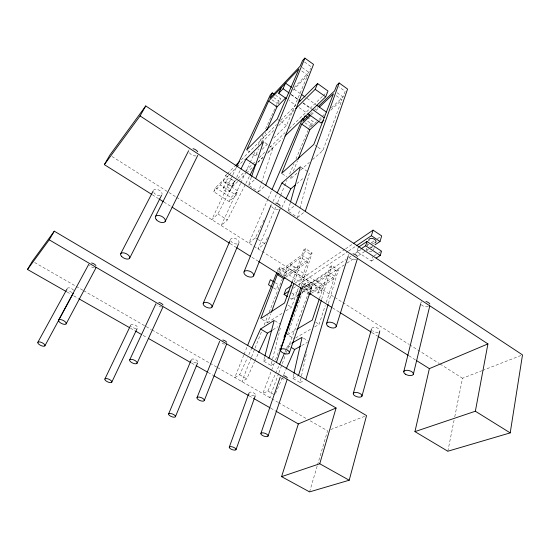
<?xml version="1.0" encoding="UTF-8"?>
<svg xmlns="http://www.w3.org/2000/svg" width="550" height="550" viewBox="0 0 550 550"><rect width="100%" height="100%" fill="white"/><g stroke="black" fill="none" stroke-linecap="round" stroke-linejoin="round"><path stroke-width="0.41" stroke-dasharray="2.75 2.06" d="M447.824 451.227L454.08 420.186M454.754 416.831L462.529 378.242L481.717 370.769M293.796 374.131L292.854 378.317L300.073 382.559L301.338 376.688M301.524 375.849L306.776 351.539M264.646 356.936L263.56 361.089L270.951 365.434L272.422 359.604M272.628 358.772L280.803 326.308M290.276 202.861L287.973 211.076L297.626 217.408L299.812 209.158M300.032 208.333L309.451 172.851L308.186 173.938M309.561 491.886L317.24 465.816M317.481 465.004L327.553 430.794L308.22 419.691M328.377 303.504L338.332 269.899L331.829 265.705L330.007 266.922L328.302 272.03L303.827 288.179L310.138 292.146M358.029 248.029L356.922 251.563L371.374 261.071L372.646 256.829M373.567 249.728L374.261 247.424M321.64 299.276L331.829 265.705M367.049 245.692L367.751 243.396M251.357 177.176L248.593 185.24L258.555 191.778L261.202 183.673M261.47 182.868L272.841 148.032L270.181 146.224M301.194 286.454L312.104 252.979L305.456 248.689L303.689 249.968L301.854 255.062L278.231 272.099L280.094 267.149L286.509 271.198L284.68 276.148L278.946 272.546M314.703 326.865L319.103 324.314L325.215 305.614M326.281 302.363L333.981 278.788L327.442 274.601L302.954 290.675L287.54 334.785L294.14 338.779M310.853 291.686L334.819 276.217L336.49 271.102L338.332 269.899M294.381 281.882L305.456 248.689M321.427 290.868L323.139 285.752L290.551 265.072L288.674 270.167L285.299 272.573L317.9 293.109L321.427 290.868L288.674 270.167M319.584 298.162L327.442 274.601M317.9 293.109L319.612 288.014L287.176 267.493L285.299 272.573M311.114 289.307L311.843 287.176L305.559 283.216L303.896 284.322L310.159 288.276L311.843 287.176M303.827 288.179L305.559 283.216M285.883 310.915L291.534 307.299L298.87 286.591M299.152 285.794L307.608 261.903L300.926 257.627L279.269 273.164M284.68 276.148L308.516 259.339L310.324 254.244L312.104 252.979M290.393 298.334L291.796 299.2L293.597 294.154L298.519 290.895M292.304 281.497L300.926 257.627M262.103 319.406L267.506 322.671L270.758 313.864M278.651 373.464L269.727 397.574L271.92 396.488M278.946 372.659L286.082 353.375M286.378 352.571L287.567 349.353M287.863 348.549L310.159 288.276M274.299 363.076L262.824 393.607L267.884 391.029L279.283 365.09M275.509 359.858L281.243 344.589M312.572 159.576L322.795 150.631L341.956 99.811L336.091 95.59M331.423 107.821L343.028 96.972L345.146 91.341L338.69 86.673M251.288 357.651L241.863 381.569L246.764 378.847L254.485 361.817M251.597 356.854L254.739 348.879M255.056 348.081L261.649 331.341M264.158 324.968L267.926 315.397M269.184 312.214L282.37 278.726M283.628 275.543L284.886 272.353L286.509 271.198M291.472 175.959L290.207 179.142L297.873 172.439M293.37 171.181L297.488 160.82M311.231 126.198L313.101 121.495L308.406 118.202M243.726 355.19L234.802 377.506L239.642 374.743L247.452 357.692M244.049 354.393L247.232 346.424M277.207 271.507L278.486 268.317L280.094 267.149M238.322 244.399L238.975 242.832M273.714 138.022L286.474 125.524L307.684 75.192L300.967 70.366M294.257 87.491L308.866 72.38L310.626 68.207M275.66 207.089L258.019 248.868L264.591 243.643L268.283 235.929M277.661 202.359L280.321 196.048M280.651 195.264L284.316 186.587M284.646 185.804L286.976 180.283M289.644 173.979L293.968 163.728M295.962 158.998L307.945 130.618M308.282 129.834L310.942 123.523L313.101 121.495M267.933 199.011L248.916 243.107L255.399 237.792L261.381 225.438M268.269 198.227L271.666 190.355M275.522 393.477L282.356 377.761M283.724 374.619L285.773 369.909M252.759 154.055L255.482 155.877L258.548 148.878M261.278 142.656L265.712 132.543M278.169 104.136L280.555 98.698L275.729 95.315M284.804 352.516L286.186 349.374M286.536 348.583L287.918 345.441L291.411 343.434M236.06 195.119L237.861 191.022L222.31 180.895L215.552 187.619L213.682 191.668L229.13 201.623L236.06 195.119L220.433 184.979L213.682 191.668M229.13 201.623L230.931 197.56L237.861 191.022M230.168 190.568L233.784 182.504M226.792 174.267L225.583 175.478L223.163 180.764L232.32 186.732L234.692 181.431L237.146 179.053M254.836 361.041L258.349 353.299M223.163 188.059L226.82 180.008M248.868 354.599L251.35 349.174M220.433 184.979L222.31 180.895M240.529 183.473L221.183 225.562L227.384 219.959L245.479 184.147M240.886 182.689L245.183 173.339M245.541 172.556L249.837 163.206M250.195 162.422L254.849 152.288M258.074 145.276L263.093 134.358M265.595 128.906L278.493 100.843L280.555 98.698M232.492 175.532L211.805 219.629L217.903 213.929L235.091 180.393M232.856 174.756L236.486 167.021M281.923 207.371L285.237 200.427M262.879 222.351L264 220.034M272.979 201.506L276.719 193.786M245.864 183.384L249.721 175.766M236.651 177.341L240.556 169.723M292.999 90.338L307.684 75.192M227.397 173.662L234.664 166.403M241.319 159.748L276.437 124.651M280.672 120.416L295.811 105.291L288.977 100.492M223.163 180.764L228.649 175.312M229.254 174.708L236.569 167.441M237.181 166.836L244.496 159.562M261.566 142.608L274.368 129.889M278.637 125.647L294.484 109.897M255.482 155.877L258.521 152.9M262.164 149.332L268.847 142.787M237.758 178.461L245.128 171.318M245.747 170.72L255.571 161.198M259.256 157.63L265.403 151.676M269.699 147.51L285.051 132.632M289.355 128.466L322.548 96.312M323.153 95.721L326.782 92.201M232.32 186.732L237.889 181.369M238.508 180.771L245.926 173.628M246.544 173.03L252.732 167.076M257.682 162.312L263.244 156.956M268.194 152.192L282.418 138.497M258.012 162.305L262.666 157.829M267.431 153.237L272.841 148.032M310.228 114.221L313.321 111.265M313.933 110.674L317.646 107.119M311.293 114.922L314.291 112.056M316.023 110.399L319.426 107.147M248.593 185.24L254.506 179.706M311.548 126.397L314.043 124.066M314.669 123.482L316.546 121.729M319.041 119.391L321.537 117.061M322.163 116.476L324.658 114.139M319.522 120.711L322.554 117.886M330.839 110.165L341.956 99.811M258.555 191.778L264.564 186.347M300.431 170.197L309.382 162.374M296.89 183.611L303.751 177.732M287.973 211.076L294.876 205.418M297.626 217.408L303.978 212.355M285.752 277.241L307.608 261.903M294.965 283.216L344.891 249.308M345.593 248.827L352.646 244.042M293.301 288.207L295.433 286.777M298.272 284.866L347.957 251.467M348.666 250.992L355.768 246.221M356.922 251.563L360.277 249.343M304.858 286.708L346.067 259.469M348.913 257.586L351.051 256.169M355.328 253.344L361.02 249.576M367.434 245.341L368.857 244.399M371.704 242.516L374.557 240.632M377.403 238.748L380.249 236.864M291.796 299.2L296.821 295.921M301.84 292.634L344.156 264.956M347.022 263.079L354.915 257.923M358.504 255.571L365.674 250.883M366.389 250.415L369.978 248.071M370.693 247.596L372.845 246.194M311.348 293.315L333.981 278.788M267.506 322.671L282.349 313.177M374.007 255.956L378.104 253.351M378.785 252.911L381.514 251.171M371.374 261.071L374.791 258.913M272.903 329.801L277.743 326.796M287.54 334.785L296.271 329.601M295.611 337.927L311.761 328.57M263.56 361.089L268.991 357.988M301.716 345.538L307.505 342.293M270.951 365.434L275.069 363.151M292.854 378.317L298.519 375.43M300.073 382.559L304.363 380.435M330.736 429.557L364.959 416.233M482.515 370.459L520.898 355.513M67.045 292.009L70.771 294.14M73.755 295.845L78.237 298.396M130.46 328.185L134.936 330.736M143.144 335.418L146.877 337.549M191.641 363.082L195.374 365.207M208.058 372.446L213.276 375.423M249.088 395.849L252.821 397.98M270.731 408.189L275.206 410.747M34.602 262.488L75.494 285.979M76.237 286.406L82.926 290.256M83.669 290.682L151.333 329.553M152.075 329.979L209.33 362.876M210.072 363.303L216.762 367.146M217.511 367.572L277.736 402.174M278.479 402.6L307.478 419.258M239.642 374.743L246.764 378.847M267.884 391.029L274.147 394.646M287.918 345.441L289.939 346.651M274.897 320.794L280.521 324.211M303.456 338.147L308.956 341.481M288.042 305.14L291.534 307.299M315.686 322.204L319.103 324.314M273.46 287.822L276.306 289.589L278.176 284.543L275.351 282.782M291.5 292.847L293.597 294.154M152.343 194.762L158.159 198.413M163.976 202.063L171.243 206.628M230.141 243.588L235.957 247.239M251.955 257.283L257.771 260.934M302.851 289.224L308.667 292.875M332.661 307.931L339.206 312.043M371.924 332.578L377.74 336.229M409.007 355.85L416.274 360.415M302.954 290.675L309.286 294.642M278.486 268.317L284.886 272.353M289.788 263.759L296.347 267.926M315.803 280.273L322.218 284.35M112.014 156.502L175.876 196.9M176.598 197.361L334.077 296.979M334.806 297.44L342.059 302.032M342.788 302.493L408.829 344.272M409.551 344.726L439.306 363.55M440.027 364.011L462.529 378.242M217.903 213.929L227.384 219.959M255.399 237.792L257.517 239.14M258.225 239.594L264.591 243.643M301.854 255.062L308.516 259.339M328.302 272.03L334.819 276.217M215.552 187.619L230.931 197.56M303.689 249.968L310.324 254.244M330.007 266.922L336.49 271.102M225.583 175.478L234.692 181.431M247.321 150.411L252.079 153.601M282.281 173.834L286.907 176.935M264.846 142.615L269.514 145.778M301.097 167.193L308.062 171.909M277.881 119.584L279.861 120.959M280.521 121.412L286.474 125.524M315.198 145.379L317.274 146.809M317.962 147.29L322.795 150.631M273.68 97.474L278.493 100.843M307.594 121.186L310.942 123.523M271.927 99.777L277.475 103.647M304.844 122.739L310.922 126.981M299.186 107.662L307.306 113.362M291.314 94.545L298.189 99.392M302.968 102.767L310.441 108.041M291.108 94.717L298.107 99.646M303.002 103.098L311.389 109.017M294.099 89.203L300.259 93.569M307.106 98.416L316.002 104.72M302.177 67.567L308.866 72.38M337.178 92.757L343.028 96.972M304.569 62.006L311.211 66.811M428.285 306.632A4.689 2.612 13.6 0 1 421.348 304.686M420.798 303.291A4.689 2.612 13.6 0 1 421.877 301.799M378.256 332.221A4.311 2.262 16 0 1 372.666 330.77M371.649 328.597A4.311 2.262 16 0 1 376.097 327.587A4.311 2.262 16 0 1 379.967 330.639M356.194 259.435A4.771 2.819 17.2 0 1 349.381 257.771M348.404 255.654A4.771 2.819 17.2 0 1 349.058 254.437M351.856 253.667A4.771 2.819 17.2 0 1 352.323 253.694M303.222 285.271A4.4 2.42 19.1 0 1 309.238 284.934A4.4 2.42 19.1 0 1 310.578 289.142A4.4 2.42 19.1 0 1 303.896 287.382M278.307 209.481A4.909 3.018 22 0 1 271.494 206.202M271.404 204.284A4.909 3.018 22 0 1 271.549 204.029M230.526 240.068A4.531 2.564 23.1 0 1 236.143 238.837A4.531 2.564 23.1 0 1 238.081 243.698A4.531 2.564 23.1 0 1 231.007 241.271M195.938 155.932A5.129 3.19 27.7 0 1 189.042 152.034M188.987 149.985A5.129 3.19 27.7 0 1 189.131 149.724M160.029 195.718A4.73 2.702 27.5 0 1 153.794 192.528M153.471 190.417A4.73 2.702 27.5 0 1 158.792 190.018A4.73 2.702 27.5 0 1 161.954 194.597M72.194 292.311A3.768 1.677 26.7 0 1 67.98 290.153M67.272 288.661A3.768 1.677 26.7 0 1 69.877 287.994A3.768 1.677 26.7 0 1 73.659 290.269M94.236 267.85A4.008 1.911 27 0 1 89.382 265.011M136.008 328.474A3.63 1.616 24.4 0 1 131.354 326.356M130.79 325.153A3.63 1.616 24.4 0 1 134.585 324.796A3.63 1.616 24.4 0 1 137.438 327.917M161.652 306.982A3.857 1.836 24.2 0 1 156.702 304.714M196.536 362.904A3.52 1.554 22.2 0 1 191.744 360.862M191.359 359.604A3.52 1.554 22.2 0 1 195.25 359.535A3.52 1.554 22.2 0 1 197.863 362.306M224.744 344.114A3.74 1.753 21.6 0 1 220.694 342.375M249.061 393.229A3.438 1.478 20.1 0 1 252.608 392.48A3.438 1.478 20.1 0 1 255.358 395.368M254.292 395.752A3.438 1.478 20.1 0 1 249.528 393.965M284.013 379.252A3.658 1.671 19.3 0 1 281.146 377.761M373.938 243.169A3.699 2.262 16.2 0 1 370.487 242.419M372.013 251.474A3.726 2.241 16.3 0 1 367.647 250.669A3.726 2.241 16.3 0 1 366.451 247.796M369.724 246.909A3.726 2.241 16.3 0 1 373.443 249.583M227.659 182.146A3.719 2.296 24.9 0 0 233.626 182.916A3.719 2.296 24.9 0 0 229.625 178.674A3.719 2.296 24.9 0 0 227.659 182.146M224.015 190.183A3.747 2.282 24.8 0 0 230.017 190.981A3.747 2.282 24.8 0 0 225.974 186.746A3.747 2.282 24.8 0 0 224.015 190.183"/><path stroke-width="0.82" d="M414.941 431.626L475.358 411.228L487.926 343.908L429.364 368.631L414.941 431.626L447.824 451.227L510.207 432.884L522.5 354.894L145.743 105.951L109.835 155.121L104.349 164.642L151.614 194.308M293.989 373.292L302.081 337.308L292.112 343.035M413.366 374.165L429.756 306.006M403.762 371.731L420.626 303.847M264.866 356.104L274.189 320.368L260.576 329.024L251.708 348.397M27.5 269.459L49.218 239.834L336.084 408.004L298.334 423.94L281.579 476.644L309.561 491.886L349.209 480.226L366.547 415.607L54.292 231.186L32.367 261.202L27.5 269.459L66.296 291.589M361.955 396.144A4.537 2.083 16.8 0 0 356.091 392.404A4.537 2.083 16.8 0 0 354.839 395.794A4.537 2.083 16.8 0 0 361.955 396.144L379.672 331.925M290.503 202.042L300.403 166.719L281.951 182.978L277.09 193.016M353.293 393.436L371.415 329.423M376.152 258.053L380.256 255.461L381.514 251.171L366.974 241.498L358.256 247.321M281.579 476.644L319.743 463.76L336.084 408.004M305.793 379.727L328.137 304.322M374.997 244.784L380.016 241.498L381.679 235.923L373.086 230.154L353.348 243.561M298.519 375.43L321.393 300.094M356.476 245.74L371.381 235.723L373.086 230.154M360.951 248.896L365.654 245.781L366.974 241.498M336.208 326.562L357.349 258.871M326.549 323.627L348.191 256.183M276.444 362.388L300.926 287.272M268.991 357.988L293.837 283.504M319.316 298.973L312.269 320.093L296.993 329.168M268.056 436.054A3.822 1.513 19.5 0 0 263.216 432.871A3.822 1.513 19.5 0 0 262.144 435.27A3.822 1.513 19.5 0 0 268.056 436.054L287.127 379.555M251.632 176.371L263.519 141.708L246.029 159.046L240.948 168.96M260.886 433.421L280.252 377.053M289.3 352.969A4.641 2.234 19.4 0 0 283.504 348.782A4.641 2.234 19.4 0 0 282.033 352.364A4.641 2.234 19.4 0 0 289.3 352.969L310.942 289.871M305.25 211.351L347.572 89.059L339.157 82.961L336.758 85.278L334.579 90.887L318.257 106.528M280.582 349.8L302.94 286.076M295.501 204.903L339.157 82.961M236.012 449.618A3.582 1.334 20.3 0 0 231.378 446.669A3.582 1.334 20.3 0 0 230.567 448.841A3.582 1.334 20.3 0 0 236.012 449.618L255.228 395.924M292.304 281.497L284.549 302.981L260.755 318.587L277.296 274.587L278.616 273.639M287.588 296.587L284.075 294.408L285.911 289.362L291.479 285.581M229.288 447.143L248.765 393.559M271.349 312.262L283.759 278.637L285.093 277.709M283.965 337.356L300.568 293.164M265.767 185.261L313.534 64.398L304.872 58.114L302.576 60.569L300.169 66.124L269.844 98.326L272.278 92.895L274.347 94.346M284.893 136.111L325.71 96.814L327.993 91.032L317.563 83.545L298.031 103.07M298.121 159.225L309.822 129.745L318.918 121.275M204.249 400.606A3.912 1.595 21.5 0 0 199.478 397.127A3.912 1.595 21.5 0 0 198.186 399.589A3.912 1.595 21.5 0 0 204.249 400.606L226.552 344.238M253.612 275.928A5.204 2.819 21.8 0 0 247.507 270.676A5.204 2.819 21.8 0 0 245.355 275.069A5.204 2.819 21.8 0 0 253.612 275.928L280.108 208.938M247.555 345.627L276.891 272.305M197.017 397.623L219.643 341.351M244.028 271.879L271.081 205.081M255.688 178.599L304.872 58.114M295.707 108.687L315.212 89.306L317.563 83.545M310.688 115.493L301.696 124.087L281.621 173.387L313.816 144.423L333.479 93.72L319.426 107.147M304.728 116.634L302.816 121.33L309.616 114.812M175.416 416.714A3.671 1.403 22 0 0 170.837 413.511A3.671 1.403 22 0 0 169.812 415.711A3.671 1.403 22 0 0 175.416 416.714L197.539 363.096M212.025 307.051A4.785 2.379 22.7 0 0 206.229 302.363A4.785 2.379 22.7 0 0 204.593 306.144A4.785 2.379 22.7 0 0 212.025 307.051L238.322 244.399M168.623 413.923L191.029 360.394M203.197 303.346L229.962 240.852M272.009 189.564L302.569 118.697M286.117 369.126L294.656 349.484L300.3 346.328M266.736 130.213L276.966 106.879L285.656 97.914M279.627 364.306L284.46 353.299M286.248 98.574L278.733 93.301L283.071 88.729L285.532 83.139L291.459 87.34M278.733 93.301L281.201 87.725M268.613 101.062L246.641 149.958L277.214 119.13L298.959 68.922L268.613 101.062L276.966 106.879M258.699 352.522L267.472 333.163L272.222 330.22M137.039 363.268A4.042 1.671 23.7 0 0 132.275 359.466A4.042 1.671 23.7 0 0 130.811 361.982A4.042 1.671 23.7 0 0 137.039 363.268L162.876 307.113M129.704 359.886L155.904 303.799M236.844 166.244L270.243 95.074L272.278 92.895M111.781 382.161A3.788 1.464 23.9 0 0 107.223 378.682A3.788 1.464 23.9 0 0 106.012 380.916A3.788 1.464 23.9 0 0 111.781 382.161L137.074 328.687M285.979 198.887L290.771 188.849L295.666 184.656M104.892 379.019L130.494 325.621M165.199 221.409L197.766 155.354M155.403 216.631L188.602 150.755M250.106 175.003L255.111 165.096L256.272 163.983M129.683 258.115L161.562 195.36M120.656 253.798L153.079 191.173M66.131 323.874A4.208 1.746 26.1 0 0 61.325 319.715A4.208 1.746 26.1 0 0 59.709 322.286A4.208 1.746 26.1 0 0 66.131 323.874L95.872 268.029M58.644 320.059L88.777 264.275M44.887 345.833A3.939 1.519 25.9 0 0 40.294 342.052A3.939 1.519 25.9 0 0 38.926 344.307A3.939 1.519 25.9 0 0 44.887 345.833L73.239 293.329M37.847 342.306L66.963 289.107M104.349 164.642L140.071 115.926L145.743 105.951M49.218 239.834L54.292 231.186M235.269 165.797L239.504 161.562M323.84 120.299L320.973 122.959L307.986 113.843M284.075 294.408L289.046 291.067M297.536 295.446L300.403 293.569M309.286 294.642L310.661 293.762M319.743 463.76L349.209 480.226M78.98 298.822L129.718 327.759M135.685 331.162L141.653 334.572M148.369 338.401L190.898 362.656M196.116 365.633L207.309 372.02M214.026 375.849L248.346 395.422M253.571 398.406L269.981 407.763M275.949 411.173L298.334 423.94M260.576 329.024L267.472 333.163M291.287 347.462L294.656 349.484M272.037 286.942L268.482 284.735L270.394 279.696L273.934 281.903M475.358 411.228L510.207 432.884M158.881 198.873L163.247 201.609M171.971 207.082L229.412 243.134M236.686 247.699L250.498 256.369M258.493 261.387L302.122 288.771M309.396 293.329L331.932 307.478M339.928 312.496L371.195 332.118M378.469 336.683L408.279 355.396M416.274 360.415L429.364 368.631M277.296 274.587L283.759 278.637M140.071 115.926L487.926 343.908M365.654 245.781L380.256 255.461M246.029 159.046L255.111 165.096M281.951 182.978L290.771 188.849M371.381 235.723L380.016 241.498M301.696 124.087L309.822 129.745M305.051 115.851L307.058 117.26M283.071 88.729L289.252 93.094M298.877 99.88L300.252 100.849M311.816 109.01L324.191 117.734M301.627 94.538L305.051 96.965M316.69 105.208L326.363 112.062M315.212 89.306L325.71 96.814M425.961 301.538A4.689 2.612 13.6 0 1 429.804 304.061M379.803 331.306A4.311 2.262 16 0 1 379.672 331.492M353.279 253.853A4.771 2.819 17.2 0 1 357.376 256.541M303.332 286.564A4.4 2.42 19.1 0 1 303.222 286.289M275.804 203.019A4.909 3.018 22 0 1 280.177 205.886M193.05 148.713A5.129 3.19 27.7 0 1 197.725 151.779M96.037 267.534A4.008 1.911 27 0 1 95.872 267.644M91.575 262.982A4.008 1.911 27 0 1 95.92 265.533M158.868 302.472A3.857 1.836 24.2 0 1 162.993 304.893M222.778 339.982A3.74 1.753 21.6 0 1 226.696 342.279M283.553 375.65A3.658 1.671 19.3 0 1 287.286 377.836M368.899 240.728A3.699 2.262 16.2 0 1 370.989 238.418A3.699 2.262 16.2 0 1 375.451 240.096A3.699 2.262 16.2 0 1 374.818 242.949M405.316 374.131A4.957 2.42 14.8 0 0 413.284 374.399A4.957 2.42 14.8 0 0 407.096 370.281A4.957 2.42 14.8 0 0 405.316 374.131M328.013 326.274A5.046 2.626 17.8 0 0 336.119 326.81A5.046 2.626 17.8 0 0 330.021 322.163A5.046 2.626 17.8 0 0 328.013 326.274M156.434 219.828A5.445 2.998 26.5 0 0 165.055 221.65A5.445 2.998 26.5 0 0 159.438 215.545A5.445 2.998 26.5 0 0 156.434 219.828M121.749 256.568A5.005 2.509 26.4 0 0 129.573 258.321A5.005 2.509 26.4 0 0 124.204 252.952A5.005 2.509 26.4 0 0 121.749 256.568"/></g></svg>
